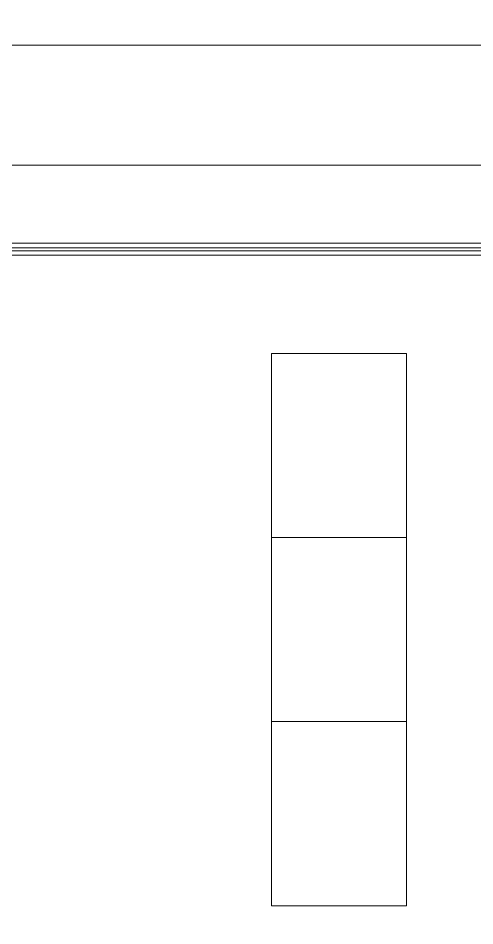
# Model space of a CAD drawing. Extents: x -1133 to 23780, y -1311 to 8245.
# Drawn here: x 1274.8 to 1427, y 1131.6 to 1434 of the extents above; entities that cross this region are included whole.
import ezdxf

# ---------------------------------------------------------------- set-up
doc = ezdxf.new("R2010")
doc.units = 0
doc.header["$MEASUREMENT"] = 0
doc.layers.get('0').update_dxf_attribs({"color": 9, "lineweight": 9})
for name, color, linetype, lineweight in [('04', 9, 'Continuous', 9), ('05', 9, 'Continuous', 9), ('06D', 9, 'Continuous', 9), ('10', 9, 'Continuous', 9), ('15', 9, 'Continuous', 9), ('40', 9, 'Continuous', 9), ('40B', 9, 'Continuous', 9)]:
    doc.layers.add(name, color=color, linetype=linetype, lineweight=lineweight)

# ---------------------------------------------------------------- blocks, each defined once
blk = doc.blocks.new('p-audi_arac')
at = {"layer": '06D', "lineweight": 0, "flags": 128}
blk.add_lwpolyline([(695.6, 0.8), (-4.4, 0.8), (-4.4, 400.8), (695.6, 400.8)], close=True, dxfattribs=at)
blk = doc.blocks.new('Group-41-1')
for p, q in [((384804.5645, 69162.035), (384804.5645, 69161.585)), ((384805.1779, 69162.035), (384804.5645, 69162.035)), ((384805.1779, 69161.585), (384805.1779, 69162.035)), ((384804.5645, 69161.585), (384805.1779, 69161.585))]:
    blk.add_line(p, q)
at = {"flags": 128}
blk.add_lwpolyline([(384804.5645, 69162.035), (384805.1779, 69162.035), (384805.1779, 69161.585), (384804.5645, 69161.585)], close=True, dxfattribs=at)
blk = doc.blocks.new('Group-42-1')
at = {"layer": '05', "color": 7}
for p in [(-1.2267, 0), (-0.6133, 0), (0, 0)]:
    blk.add_blockref('Group-41-1', p, dxfattribs=at)
blk = doc.blocks.new('*U379')
at = {"layer": '06D'}
for points in [[(4.95, 4), (775.05, 4)], [(4.95, 0), (775.04, 0)]]:
    blk.add_lwpolyline(points, dxfattribs=at)
at = {"layer": '15'}
for points in [[(1.96, 2.5), (778.04, 2.5)], [(778.04, 1.5), (1.96, 1.5)]]:
    blk.add_lwpolyline(points, dxfattribs=at)
blk = doc.blocks.new('p-zemin kat')
at = {"layer": '40'}
blk.add_lwpolyline([(1964.5, 1355), (1184.5, 1355), (1184.5, 1943), (1964.5, 1943)], close=True, dxfattribs=at)
at = {"layer": '40B'}
blk.add_lwpolyline([(3287.33, 2825), (2222.5, 2825), (2222.5, 2815), (1955, 2815), (1955, 1945), (1959.5, 1945), (1959.5, 1385), (1162.5, 1385), (1162.5, 730), (1392.5, 730), (1392.5, 325), (1522.5, 325), (1522.5, 725), (1802.6, 725), (1802.6, 730), (1831.78, 791.16), (1935.27, 740.05, -0.306949), (4278.59, 2070.68, 0.001238)], format="xyb", dxfattribs=at)
blk.add_lwpolyline([(1162.5, 1385), (1162.5, 1945), (1959.5, 1945), (1959.5, 1385)], close=True, dxfattribs=at)
at = {"linetype": 'Continuous'}
blk.add_blockref('*U379', (1184.5, 1355), dxfattribs=at)

msp = doc.modelspace()

# ---------------------------------------------------------------- block references
at = {"linetype": 'Continuous'}
for p in [(1184.63, 1355), (1192.63, 1355)]:
    msp.add_blockref('*U379', p, dxfattribs=at)
at = {"layer": '04', "rotation": 180}
msp.add_blockref('p-audi_arac', (1918.1, 1825.8), dxfattribs=at)
at = {"layer": '05', "color": 7, "xscale": -100, "yscale": 100, "zscale": 100, "rotation": 90}
msp.add_blockref('Group-42-1', (6917562.73, 38481656.08), dxfattribs=at)
at = {"layer": '10'}
msp.add_blockref('p-zemin kat', (0, 0), dxfattribs=at)

doc.saveas('drawing.dxf')
